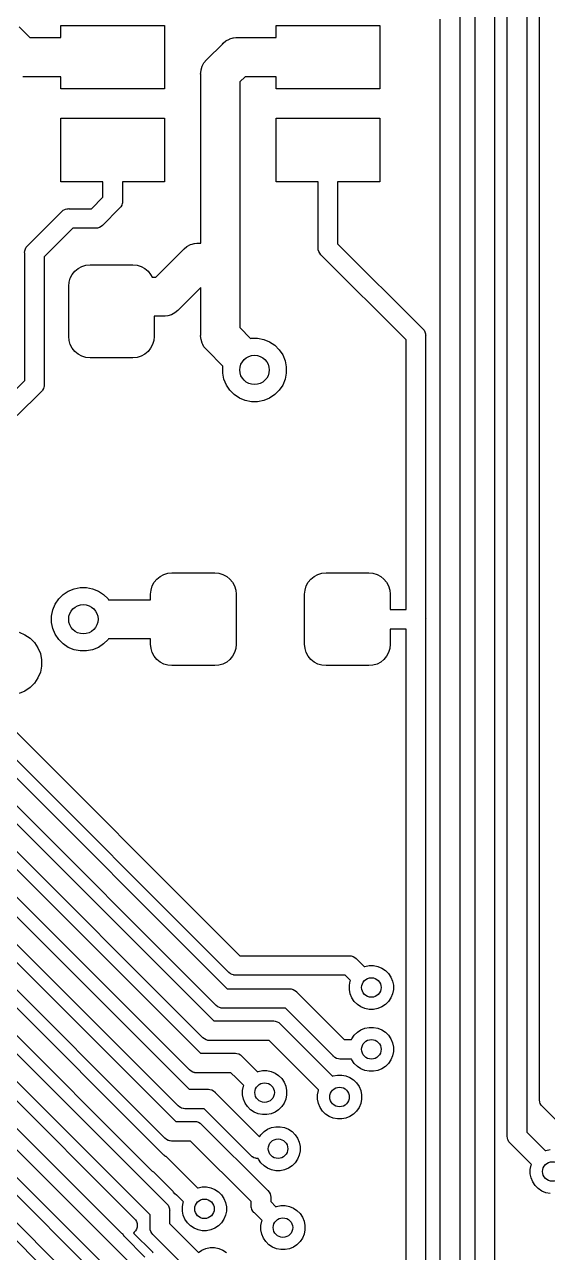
# Model space of a CAD drawing. Extents: x 1 to 84, y 1 to 137.
# Drawn here: x 33.65 to 39, y 37.52 to 50.08 of the extents above; entities that cross this region are included whole.
import ezdxf

# ---------------------------------------------------------------- set-up
doc = ezdxf.new("R2010")
doc.units = 0
doc.layers.add('BLACK', color=7, linetype='CONTINUOUS')

msp = doc.modelspace()

# ---------------------------------------------------------------- linework, layer by layer
at = {"layer": 'BLACK', "linetype": 'CONTINUOUS'}
for p, q in [((38.915, 39.0899), (38.915, 65.7935)), ((38.585, 38.7149), (38.585, 60.1236)), ((38.785, 60.1601), (38.785, 38.7514)), ((38.255, 34.6307), (38.255, 59.1036)), ((38.455, 59.1401), (38.455, 34.5942)), ((37.9, 34.9451), (37.9, 50.1386)), ((38.1, 50.1751), (38.1, 34.9451)), ((33.5935, 50.0593), (33.7028, 49.95)), ((34.02, 49.95), (34.02, 50.075)), ((34.02, 50.075), (35.08, 50.075)), ((35.08, 50.075), (35.08, 49.425)), ((36.22, 49.95), (36.22, 50.075)), ((36.22, 50.075), (37.28, 50.075)), ((37.28, 50.075), (37.28, 49.425)), ((33.7028, 49.95), (34.02, 49.95)), ((35.5155, 49.7284), (35.6716, 49.8845)), ((35.6716, 49.8845), (35.6779, 49.8921)), ((35.6779, 49.8921), (35.7083, 49.9171)), ((35.7083, 49.9171), (35.7431, 49.9357)), ((35.7431, 49.9357), (35.7491, 49.9375)), ((35.7491, 49.9375), (35.7808, 49.9471)), ((35.7808, 49.9471), (35.7846, 49.9475)), ((35.7846, 49.9475), (35.8102, 49.95)), ((35.8102, 49.95), (35.82, 49.951)), ((35.8102, 49.95), (35.8102, 49.95)), ((35.82, 49.951), (35.8298, 49.95)), ((35.8298, 49.95), (36.22, 49.95)), ((35.45, 49.5898), (35.4529, 49.6192)), ((35.4529, 49.6192), (35.4643, 49.6569)), ((35.4643, 49.6569), (35.4829, 49.6916)), ((35.4829, 49.6916), (35.5079, 49.7221)), ((35.5079, 49.7221), (35.5155, 49.7284)), ((34.02, 49.55), (33.6298, 49.55)), ((34.02, 49.425), (34.02, 49.55)), ((35.449, 49.58), (35.45, 49.5898)), ((35.45, 49.5702), (35.449, 49.58)), ((35.45, 49.5898), (35.45, 49.5898)), ((35.45, 47.8462), (35.45, 49.5702)), ((35.9028, 49.55), (35.85, 49.4972)), ((35.85, 49.4972), (35.85, 47.656)), ((36.22, 49.55), (35.9028, 49.55)), ((36.22, 49.425), (36.22, 49.55)), ((35.08, 49.425), (34.02, 49.425)), ((37.28, 49.425), (36.22, 49.425)), ((34.02, 48.475), (34.02, 49.125)), ((34.02, 49.125), (35.08, 49.125)), ((35.08, 49.125), (35.08, 48.475)), ((36.22, 48.475), (36.22, 49.125)), ((36.22, 49.125), (37.28, 49.125)), ((37.28, 49.125), (37.28, 48.475)), ((34.45, 48.475), (34.02, 48.475)), ((34.45, 48.3164), (34.45, 48.475)), ((35.08, 48.475), (34.65, 48.475)), ((34.65, 48.475), (34.65, 48.2799)), ((36.65, 48.475), (36.22, 48.475)), ((36.65, 47.8049), (36.65, 48.475)), ((37.28, 48.475), (36.85, 48.475)), ((36.85, 48.475), (36.85, 47.8414)), ((34.3336, 48.2), (34.45, 48.3164)), ((34.6428, 48.2365), (34.6335, 48.2192)), ((34.6484, 48.2549), (34.6428, 48.2365)), ((34.6486, 48.2554), (34.6484, 48.2549)), ((34.65, 48.2696), (34.6486, 48.2554)), ((34.65, 48.2799), (34.6505, 48.275)), ((34.6505, 48.275), (34.65, 48.2701)), ((34.65, 48.2701), (34.65, 48.2701)), ((34.65, 48.2701), (34.65, 48.2696)), ((33.6828, 47.8242), (34.0258, 48.1672)), ((34.0258, 48.1672), (34.0289, 48.1711)), ((34.0289, 48.1711), (34.0442, 48.1835)), ((34.0442, 48.1835), (34.0615, 48.1928)), ((34.0615, 48.1928), (34.066, 48.1942)), ((34.066, 48.1942), (34.0804, 48.1986)), ((34.0804, 48.1986), (34.0822, 48.1987)), ((34.0822, 48.1987), (34.0951, 48.2)), ((34.0951, 48.2), (34.1, 48.2005)), ((34.0951, 48.2), (34.0951, 48.2)), ((34.1, 48.2005), (34.1049, 48.2)), ((34.1049, 48.2), (34.3336, 48.2)), ((34.6172, 48.2008), (34.4492, 48.0328)), ((34.6211, 48.2039), (34.6172, 48.2008)), ((34.6335, 48.2192), (34.6211, 48.2039)), ((34.1414, 48), (33.85, 47.7086)), ((34.3701, 48), (34.1414, 48)), ((34.375, 47.9995), (34.3701, 48)), ((34.3799, 48), (34.375, 47.9995)), ((34.3946, 48.0014), (34.3799, 48)), ((34.3799, 48), (34.3799, 48)), ((34.4135, 48.0072), (34.3946, 48.0014)), ((34.4308, 48.0165), (34.4135, 48.0072)), ((34.4461, 48.0289), (34.4308, 48.0165)), ((34.4492, 48.0328), (34.4461, 48.0289)), ((33.6495, 47.75), (33.6514, 47.7696)), ((33.65, 47.7451), (33.6495, 47.75)), ((33.65, 46.4414), (33.65, 47.7451)), ((33.6514, 47.7696), (33.6572, 47.7885)), ((33.6572, 47.7885), (33.6665, 47.8058)), ((33.6665, 47.8058), (33.6714, 47.8119)), ((33.6714, 47.8119), (33.6789, 47.8211)), ((33.6789, 47.8211), (33.6828, 47.8242)), ((34.9922, 47.5), (35.2728, 47.7807)), ((35.2728, 47.7807), (35.2791, 47.7883)), ((35.2791, 47.7883), (35.3095, 47.8133)), ((35.3095, 47.8133), (35.3443, 47.8319)), ((35.3443, 47.8319), (35.362, 47.8372)), ((35.362, 47.8372), (35.382, 47.8433)), ((35.382, 47.8433), (35.3858, 47.8437)), ((35.3858, 47.8437), (35.4114, 47.8462)), ((35.4114, 47.8462), (35.4212, 47.8472)), ((35.4114, 47.8462), (35.4114, 47.8462)), ((35.4212, 47.8472), (35.431, 47.8462)), ((35.431, 47.8462), (35.45, 47.8462)), ((36.6495, 47.8), (36.65, 47.8049)), ((36.65, 47.7951), (36.6495, 47.8)), ((36.6514, 47.7804), (36.65, 47.7951)), ((36.65, 47.7951), (36.65, 47.7951)), ((36.6572, 47.7615), (36.6514, 47.7804)), ((36.6665, 47.7442), (36.6572, 47.7615)), ((36.6789, 47.7289), (36.6665, 47.7442)), ((36.85, 47.8414), (37.7172, 46.9742)), ((33.85, 47.7086), (33.85, 46.4049)), ((34.1972, 47.5881), (34.235, 47.6083)), ((34.235, 47.6083), (34.2761, 47.6208)), ((34.2761, 47.6208), (34.3188, 47.625)), ((34.3188, 47.625), (34.7563, 47.625)), ((34.7563, 47.625), (34.7989, 47.6208)), ((34.7989, 47.6208), (34.84, 47.6083)), ((34.84, 47.6083), (34.8778, 47.5881)), ((35.85, 47.656), (35.851, 47.6462)), ((35.851, 47.6462), (35.85, 47.6364)), ((35.85, 47.6364), (35.85, 46.9828)), ((36.6828, 47.7258), (36.6789, 47.7289)), ((37.55, 46.8586), (36.6828, 47.7258)), ((34.1042, 47.4489), (34.1167, 47.49)), ((34.1167, 47.49), (34.1369, 47.5278)), ((34.1369, 47.5278), (34.1641, 47.5609)), ((34.1641, 47.5609), (34.1972, 47.5881)), ((34.8778, 47.5881), (34.9109, 47.5609)), ((34.9109, 47.5609), (34.9381, 47.5278)), ((34.9381, 47.5278), (34.953, 47.5)), ((34.953, 47.5), (34.9922, 47.5)), ((34.1, 47.4062), (34.1042, 47.4489)), ((34.1, 46.8937), (34.1, 47.4062)), ((35.45, 47.3922), (35.2234, 47.1655)), ((35.45, 46.9098), (35.45, 47.3922)), ((29.0854, 47.3227), (35.8505, 40.5576)), ((35.7349, 40.3904), (28.9698, 47.1555)), ((35.1519, 47.1143), (35.1142, 47.1029)), ((35.1867, 47.1329), (35.1519, 47.1143)), ((35.2171, 47.1579), (35.1867, 47.1329)), ((35.2234, 47.1655), (35.2171, 47.1579)), ((35.0652, 47.1), (34.975, 47.1)), ((34.975, 47.1), (34.975, 46.8937)), ((35.075, 47.099), (35.0652, 47.1)), ((35.0848, 47.1), (35.075, 47.099)), ((35.1142, 47.1029), (35.0848, 47.1)), ((35.0848, 47.1), (35.0848, 47.1)), ((35.85, 46.9828), (35.9595, 46.8733)), ((28.9872, 46.9542), (35.7214, 40.22)), ((34.1042, 46.8511), (34.1, 46.8937)), ((34.975, 46.8937), (34.9708, 46.8511)), ((35.449, 46.9), (35.45, 46.9098)), ((35.4529, 46.8608), (35.449, 46.9)), ((35.4643, 46.8231), (35.4529, 46.8608)), ((35.9595, 46.8733), (35.968, 46.875)), ((35.968, 46.875), (36.032, 46.875)), ((36.032, 46.875), (36.0948, 46.8625)), ((36.0948, 46.8625), (36.1539, 46.838)), ((37.55, 44.1), (37.55, 46.8586)), ((37.7172, 46.9742), (37.7211, 46.9711)), ((37.7211, 46.9711), (37.7335, 46.9558)), ((37.7335, 46.9558), (37.7428, 46.9385)), ((37.7428, 46.9385), (37.7486, 46.9196)), ((37.7486, 46.9196), (37.75, 46.9049)), ((37.75, 46.9049), (37.75, 46.9049)), ((37.75, 46.9049), (37.7505, 46.9)), ((37.7505, 46.9), (37.75, 46.8951)), ((37.75, 46.8951), (37.75, 44.0174)), ((35.6058, 40.0527), (28.8716, 46.787)), ((34.1167, 46.81), (34.1042, 46.8511)), ((34.1369, 46.7722), (34.1167, 46.81)), ((34.1641, 46.7391), (34.1369, 46.7722)), ((34.1972, 46.7119), (34.1641, 46.7391)), ((34.9109, 46.7391), (34.8778, 46.7119)), ((34.9381, 46.7722), (34.9109, 46.7391)), ((34.9583, 46.81), (34.9381, 46.7722)), ((34.9708, 46.8511), (34.9583, 46.81)), ((35.4707, 46.8111), (35.4643, 46.8231)), ((35.4829, 46.7883), (35.4707, 46.8111)), ((35.5079, 46.7579), (35.4829, 46.7883)), ((35.5155, 46.7516), (35.5079, 46.7579)), ((35.6767, 46.5905), (35.5155, 46.7516)), ((36.1539, 46.838), (36.2072, 46.8024)), ((36.2072, 46.8024), (36.2524, 46.7572)), ((36.2524, 46.7572), (36.288, 46.7039)), ((28.8505, 46.6242), (35.5847, 39.89)), ((34.235, 46.6917), (34.1972, 46.7119)), ((34.2761, 46.6792), (34.235, 46.6917)), ((34.3188, 46.675), (34.2761, 46.6792)), ((34.7563, 46.675), (34.3188, 46.675)), ((34.7989, 46.6792), (34.7563, 46.675)), ((34.84, 46.6917), (34.7989, 46.6792)), ((34.8778, 46.7119), (34.84, 46.6917)), ((36.288, 46.7039), (36.3125, 46.6448)), ((36.3125, 46.6448), (36.325, 46.582)), ((35.675, 46.582), (35.6767, 46.5905)), ((35.675, 46.518), (35.675, 46.582)), ((35.6875, 46.4552), (35.675, 46.518)), ((36.325, 46.518), (36.3125, 46.4552)), ((36.325, 46.582), (36.325, 46.518)), ((35.4691, 39.7227), (28.7349, 46.457)), ((33.4586, 46.25), (33.65, 46.4414)), ((33.8428, 46.3615), (33.8335, 46.3442)), ((33.8469, 46.375), (33.8428, 46.3615)), ((33.8486, 46.3804), (33.8469, 46.375)), ((33.8489, 46.384), (33.8486, 46.3804)), ((33.85, 46.3951), (33.8489, 46.384)), ((33.85, 46.4049), (33.8505, 46.4)), ((33.8505, 46.4), (33.85, 46.3951)), ((33.85, 46.3951), (33.85, 46.3951)), ((35.712, 46.3961), (35.6875, 46.4552)), ((35.7475, 46.3428), (35.712, 46.3961)), ((36.288, 46.3961), (36.2524, 46.3428)), ((36.3125, 46.4552), (36.288, 46.3961)), ((28.7648, 46.2432), (35.448, 39.56)), ((33.8172, 46.3258), (33.5742, 46.0828)), ((33.8211, 46.3289), (33.8172, 46.3258)), ((33.8242, 46.3328), (33.8211, 46.3289)), ((33.8286, 46.3381), (33.8242, 46.3328)), ((33.8242, 46.3328), (33.8242, 46.3328)), ((33.8335, 46.3442), (33.8286, 46.3381)), ((35.7928, 46.2976), (35.7475, 46.3428)), ((35.846, 46.262), (35.7928, 46.2976)), ((35.9052, 46.2375), (35.846, 46.262)), ((35.968, 46.225), (35.9052, 46.2375)), ((36.0948, 46.2375), (36.032, 46.225)), ((36.1539, 46.262), (36.0948, 46.2375)), ((36.2072, 46.2976), (36.1539, 46.262)), ((36.2524, 46.3428), (36.2072, 46.2976)), ((36.032, 46.225), (35.968, 46.225)), ((35.3324, 39.3927), (28.6492, 46.076)), ((28.6115, 45.9132), (35.333, 39.1917)), ((35.2174, 39.0245), (28.4959, 45.746)), ((28.5133, 45.5447), (35.1333, 38.9247)), ((34.9924, 38.7828), (28.3977, 45.3775)), ((28.3766, 45.2147), (35.0708, 38.5205)), ((34.944, 38.3644), (28.261, 45.0475)), ((28.2387, 44.8847), (35.0994, 38.0241)), ((34.9321, 37.9085), (28.1231, 44.7175)), ((28.0867, 44.5547), (34.7742, 37.8672)), ((35.0725, 44.4583), (35.1136, 44.4708)), ((35.1136, 44.4708), (35.1562, 44.475)), ((35.1562, 44.475), (35.5938, 44.475)), ((35.5938, 44.475), (35.6364, 44.4708)), ((35.6364, 44.4708), (35.6775, 44.4583)), ((36.6475, 44.4583), (36.6886, 44.4708)), ((36.6886, 44.4708), (36.7312, 44.475)), ((36.7312, 44.475), (37.1687, 44.475)), ((37.1687, 44.475), (37.2114, 44.4708)), ((37.2114, 44.4708), (37.2525, 44.4583)), ((34.6328, 37.7258), (27.9711, 44.3875)), ((34.9542, 44.34), (34.9744, 44.3778)), ((34.9744, 44.3778), (35.0016, 44.4109)), ((35.0016, 44.4109), (35.0347, 44.4381)), ((35.0347, 44.4381), (35.0725, 44.4583)), ((35.6775, 44.4583), (35.7153, 44.4381)), ((35.7153, 44.4381), (35.7484, 44.4109)), ((35.7484, 44.4109), (35.7756, 44.3778)), ((35.7756, 44.3778), (35.7958, 44.34)), ((36.5292, 44.34), (36.5494, 44.3778)), ((36.5494, 44.3778), (36.5766, 44.4109)), ((36.5766, 44.4109), (36.6097, 44.4381)), ((36.6097, 44.4381), (36.6475, 44.4583)), ((37.2525, 44.4583), (37.2903, 44.4381)), ((37.2903, 44.4381), (37.3234, 44.4109)), ((37.3234, 44.4109), (37.3506, 44.3778)), ((37.3506, 44.3778), (37.3708, 44.34)), ((27.9167, 44.2247), (34.7242, 37.4172)), ((33.9976, 44.2072), (34.0428, 44.2524)), ((34.0428, 44.2524), (34.0961, 44.288)), ((34.0961, 44.288), (34.1552, 44.3125)), ((34.1552, 44.3125), (34.218, 44.325)), ((34.218, 44.325), (34.282, 44.325)), ((34.282, 44.325), (34.3448, 44.3125)), ((34.3448, 44.3125), (34.404, 44.288)), ((34.404, 44.288), (34.4572, 44.2524)), ((34.4572, 44.2524), (34.5025, 44.2072)), ((34.9375, 44.2563), (34.9417, 44.2989)), ((34.9375, 44.2), (34.9375, 44.2563)), ((34.9417, 44.2989), (34.9542, 44.34)), ((35.7958, 44.34), (35.8083, 44.2989)), ((35.8083, 44.2989), (35.8125, 44.2563)), ((35.8125, 44.2563), (35.8125, 43.7437)), ((36.5125, 44.2563), (36.5167, 44.2989)), ((36.5125, 43.7437), (36.5125, 44.2563)), ((36.5167, 44.2989), (36.5292, 44.34)), ((37.3708, 44.34), (37.3833, 44.2989)), ((37.3833, 44.2989), (37.3875, 44.2563)), ((37.3875, 44.2563), (37.3875, 44.1)), ((33.925, 44.032), (33.9375, 44.0948)), ((33.9375, 44.0948), (33.962, 44.1539)), ((33.962, 44.1539), (33.9976, 44.2072)), ((34.5025, 44.2072), (34.5072, 44.2)), ((34.5072, 44.2), (34.9375, 44.2)), ((37.3875, 44.1), (37.55, 44.1)), ((34.5828, 37.2758), (27.8011, 44.0575)), ((33.925, 43.968), (33.925, 44.032)), ((33.9375, 43.9052), (33.925, 43.968)), ((37.75, 44.0174), (37.7505, 44.0125)), ((37.7505, 44.0125), (37.75, 44.0076)), ((37.75, 44.0076), (37.75, 35.6451)), ((27.78, 43.8947), (35.5172, 36.1575)), ((33.5929, 43.866), (33.6521, 43.8415)), ((33.6521, 43.8415), (33.7053, 43.8059)), ((33.962, 43.8461), (33.9375, 43.9052)), ((33.9976, 43.7928), (33.962, 43.8461)), ((37.55, 43.9), (37.3875, 43.9)), ((37.3875, 43.9), (37.3875, 43.7437)), ((37.55, 35.6451), (37.55, 43.9)), ((35.35, 36.0419), (27.6644, 43.7274)), ((33.7053, 43.8059), (33.7506, 43.7607)), ((33.7506, 43.7607), (33.7861, 43.7074)), ((34.0428, 43.7476), (33.9976, 43.7928)), ((34.0961, 43.712), (34.0428, 43.7476)), ((34.4572, 43.7476), (34.404, 43.712)), ((34.5025, 43.7928), (34.4572, 43.7476)), ((34.5072, 43.8), (34.5025, 43.7928)), ((34.9375, 43.8), (34.5072, 43.8)), ((34.9375, 43.7437), (34.9375, 43.8)), ((34.9417, 43.7011), (34.9375, 43.7437)), ((35.8125, 43.7437), (35.8083, 43.7011)), ((36.5167, 43.7011), (36.5125, 43.7437)), ((37.3875, 43.7437), (37.3833, 43.7011)), ((33.7861, 43.7074), (33.8106, 43.6483)), ((33.8106, 43.6483), (33.8231, 43.5855)), ((34.1552, 43.6875), (34.0961, 43.712)), ((34.218, 43.675), (34.1552, 43.6875)), ((34.282, 43.675), (34.218, 43.675)), ((34.3448, 43.6875), (34.282, 43.675)), ((34.404, 43.712), (34.3448, 43.6875)), ((34.9542, 43.66), (34.9417, 43.7011)), ((34.9744, 43.6222), (34.9542, 43.66)), ((35.0016, 43.5891), (34.9744, 43.6222)), ((35.0347, 43.5619), (35.0016, 43.5891)), ((35.7484, 43.5891), (35.7153, 43.5619)), ((35.7756, 43.6222), (35.7484, 43.5891)), ((35.7958, 43.66), (35.7756, 43.6222)), ((35.8083, 43.7011), (35.7958, 43.66)), ((36.5292, 43.66), (36.5167, 43.7011)), ((36.5494, 43.6222), (36.5292, 43.66)), ((36.5766, 43.5891), (36.5494, 43.6222)), ((36.6097, 43.5619), (36.5766, 43.5891)), ((37.3234, 43.5891), (37.2903, 43.5619)), ((37.3506, 43.6222), (37.3234, 43.5891)), ((37.3708, 43.66), (37.3506, 43.6222)), ((37.3833, 43.7011), (37.3708, 43.66)), ((27.6433, 43.5647), (35.1439, 36.0642)), ((33.8231, 43.5215), (33.8106, 43.4587)), ((33.8231, 43.5855), (33.8231, 43.5215)), ((35.0725, 43.5417), (35.0347, 43.5619)), ((35.1136, 43.5292), (35.0725, 43.5417)), ((35.1562, 43.525), (35.1136, 43.5292)), ((35.5938, 43.525), (35.1562, 43.525)), ((35.6364, 43.5292), (35.5938, 43.525)), ((35.6775, 43.5417), (35.6364, 43.5292)), ((35.7153, 43.5619), (35.6775, 43.5417)), ((36.6475, 43.5417), (36.6097, 43.5619)), ((36.6886, 43.5292), (36.6475, 43.5417)), ((36.7312, 43.525), (36.6886, 43.5292)), ((37.1687, 43.525), (36.7312, 43.525)), ((37.2114, 43.5292), (37.1687, 43.525)), ((37.2525, 43.5417), (37.2114, 43.5292)), ((37.2903, 43.5619), (37.2525, 43.5417)), ((33.7506, 43.3463), (33.7053, 43.301)), ((33.7861, 43.3995), (33.7506, 43.3463)), ((33.8106, 43.4587), (33.7861, 43.3995)), ((33.6521, 43.2655), (33.5929, 43.241)), ((33.7053, 43.301), (33.6521, 43.2655)), ((35.8505, 40.5576), (36.9651, 40.5576)), ((36.9651, 40.5576), (36.97, 40.5581)), ((36.97, 40.5581), (36.9749, 40.5576)), ((36.9749, 40.5576), (36.9749, 40.5576)), ((36.9749, 40.5576), (36.9896, 40.5561)), ((36.9896, 40.5561), (37.0084, 40.5504)), ((37.0084, 40.5504), (37.0258, 40.5411)), ((37.0258, 40.5411), (37.041, 40.5286)), ((37.041, 40.5286), (37.0442, 40.5248)), ((37.0442, 40.5248), (37.1228, 40.4462)), ((37.1228, 40.4462), (37.1294, 40.449)), ((37.1294, 40.449), (37.1728, 40.4576)), ((37.1728, 40.4576), (37.2172, 40.4576)), ((37.2172, 40.4576), (37.2606, 40.449)), ((37.2606, 40.449), (37.3016, 40.432)), ((35.7381, 40.3865), (35.7349, 40.3904)), ((35.7533, 40.374), (35.7381, 40.3865)), ((35.7707, 40.3648), (35.7533, 40.374)), ((35.7837, 40.3608), (35.7707, 40.3648)), ((35.7895, 40.359), (35.7837, 40.3608)), ((35.7915, 40.3588), (35.7895, 40.359)), ((35.8042, 40.3576), (35.7915, 40.3588)), ((35.8091, 40.3571), (35.8042, 40.3576)), ((35.8042, 40.3576), (35.8042, 40.3576)), ((35.814, 40.3576), (35.8091, 40.3571)), ((36.9286, 40.3576), (35.814, 40.3576)), ((36.9814, 40.3048), (36.9286, 40.3576)), ((37.3016, 40.432), (37.3384, 40.4074)), ((37.3384, 40.4074), (37.3698, 40.376)), ((37.3698, 40.376), (37.3944, 40.3392)), ((37.3944, 40.3392), (37.4113, 40.2982)), ((35.7214, 40.22), (36.3519, 40.22)), ((36.3519, 40.22), (36.3568, 40.2205)), ((36.3568, 40.2205), (36.3617, 40.22)), ((36.3617, 40.22), (36.3617, 40.22)), ((36.3617, 40.22), (36.3764, 40.2185)), ((36.3764, 40.2185), (36.3953, 40.2128)), ((36.3953, 40.2128), (36.4126, 40.2035)), ((36.4126, 40.2035), (36.4279, 40.191)), ((36.97, 40.2548), (36.9786, 40.2982)), ((36.97, 40.2104), (36.97, 40.2548)), ((36.9786, 40.167), (36.97, 40.2104)), ((36.9786, 40.2982), (36.9814, 40.3048)), ((37.4113, 40.2982), (37.42, 40.2548)), ((37.42, 40.2104), (37.4113, 40.167)), ((37.42, 40.2548), (37.42, 40.2104)), ((36.4279, 40.191), (36.431, 40.1872)), ((36.431, 40.1872), (36.9182, 39.7)), ((36.9956, 40.126), (36.9786, 40.167)), ((37.0202, 40.0892), (36.9956, 40.126)), ((37.0516, 40.0578), (37.0202, 40.0892)), ((37.3698, 40.0892), (37.3384, 40.0578)), ((37.3944, 40.126), (37.3698, 40.0892)), ((37.4113, 40.167), (37.3944, 40.126)), ((35.609, 40.0489), (35.6058, 40.0527)), ((35.6242, 40.0364), (35.609, 40.0489)), ((35.6416, 40.0272), (35.6242, 40.0364)), ((35.6516, 40.0241), (35.6416, 40.0272)), ((35.6604, 40.0214), (35.6516, 40.0241)), ((35.664, 40.0211), (35.6604, 40.0214)), ((35.6751, 40.02), (35.664, 40.0211)), ((35.68, 40.0195), (35.6751, 40.02)), ((35.6751, 40.02), (35.6751, 40.02)), ((35.6849, 40.02), (35.68, 40.0195)), ((36.3154, 40.02), (35.6849, 40.02)), ((36.8026, 39.5328), (36.3154, 40.02)), ((37.0884, 40.0332), (37.0516, 40.0578)), ((37.1294, 40.0162), (37.0884, 40.0332)), ((37.1728, 40.0076), (37.1294, 40.0162)), ((37.2172, 40.0076), (37.1728, 40.0076)), ((37.2606, 40.0162), (37.2172, 40.0076)), ((37.3016, 40.0332), (37.2606, 40.0162)), ((37.3384, 40.0578), (37.3016, 40.0332)), ((35.5847, 39.89), (36.1869, 39.89)), ((36.1869, 39.89), (36.1917, 39.8905)), ((36.1917, 39.8905), (36.1966, 39.89)), ((36.1966, 39.89), (36.1967, 39.89)), ((36.1967, 39.89), (36.2114, 39.8885)), ((36.2114, 39.8885), (36.2302, 39.8828)), ((36.2302, 39.8828), (36.2476, 39.8735)), ((36.2476, 39.8735), (36.2628, 39.861)), ((36.2628, 39.861), (36.2659, 39.8572)), ((36.2659, 39.8572), (36.7972, 39.326)), ((37.1294, 39.8164), (37.1728, 39.825)), ((37.1728, 39.825), (37.2172, 39.825)), ((37.2172, 39.825), (37.2606, 39.8164)), ((35.4723, 39.7189), (35.4691, 39.7227)), ((35.4875, 39.7064), (35.4723, 39.7189)), ((35.5049, 39.6971), (35.4875, 39.7064)), ((35.5149, 39.6941), (35.5049, 39.6971)), ((35.5237, 39.6914), (35.5149, 39.6941)), ((36.9182, 39.7), (36.9929, 39.7)), ((36.9929, 39.7), (36.9956, 39.7066)), ((36.9956, 39.7066), (37.0202, 39.7434)), ((37.0202, 39.7434), (37.0516, 39.7748)), ((37.0516, 39.7748), (37.0884, 39.7994)), ((37.0884, 39.7994), (37.1294, 39.8164)), ((37.2606, 39.8164), (37.3016, 39.7994)), ((37.3016, 39.7994), (37.3384, 39.7748)), ((37.3384, 39.7748), (37.3698, 39.7434)), ((37.3698, 39.7434), (37.3944, 39.7066)), ((37.3944, 39.7066), (37.4113, 39.6656)), ((35.5273, 39.6911), (35.5237, 39.6914)), ((35.5384, 39.69), (35.5273, 39.6911)), ((35.5433, 39.6895), (35.5384, 39.69)), ((35.5384, 39.69), (35.5384, 39.69)), ((35.5482, 39.69), (35.5433, 39.6895)), ((36.1503, 39.69), (35.5482, 39.69)), ((36.6558, 39.1845), (36.1503, 39.69)), ((37.4113, 39.6656), (37.42, 39.6222)), ((37.42, 39.5778), (37.4113, 39.5344)), ((37.42, 39.6222), (37.42, 39.5778)), ((35.448, 39.56), (35.7953, 39.56)), ((35.7953, 39.56), (35.8002, 39.5604)), ((35.8002, 39.5604), (35.8051, 39.56)), ((35.8051, 39.56), (35.8051, 39.56)), ((35.8051, 39.56), (35.8198, 39.5585)), ((35.8198, 39.5585), (35.8387, 39.5528)), ((35.8387, 39.5528), (35.856, 39.5435)), ((35.856, 39.5435), (35.8713, 39.531)), ((35.8713, 39.531), (35.8744, 39.5272)), ((35.8744, 39.5272), (35.9524, 39.4492)), ((35.9524, 39.4492), (35.9524, 39.4492)), ((35.9524, 39.4492), (36.031, 39.3706)), ((36.8057, 39.5289), (36.8026, 39.5328)), ((36.8095, 39.5258), (36.8057, 39.5289)), ((36.8105, 39.525), (36.8095, 39.5258)), ((36.8095, 39.5258), (36.8095, 39.5258)), ((36.821, 39.5165), (36.8105, 39.525)), ((36.8383, 39.5072), (36.821, 39.5165)), ((36.8572, 39.5014), (36.8383, 39.5072)), ((36.8719, 39.5), (36.8572, 39.5014)), ((36.8768, 39.4995), (36.8719, 39.5)), ((36.8719, 39.5), (36.8719, 39.5)), ((36.8817, 39.5), (36.8768, 39.4995)), ((36.9929, 39.5), (36.8817, 39.5)), ((36.9956, 39.4934), (36.9929, 39.5)), ((37.0202, 39.4566), (36.9956, 39.4934)), ((37.0516, 39.4252), (37.0202, 39.4566)), ((37.3698, 39.4566), (37.3384, 39.4252)), ((37.3944, 39.4934), (37.3698, 39.4566)), ((37.4113, 39.5344), (37.3944, 39.4934)), ((35.3356, 39.3889), (35.3324, 39.3927)), ((35.3508, 39.3764), (35.3356, 39.3889)), ((35.3682, 39.3671), (35.3508, 39.3764)), ((35.3783, 39.3641), (35.3682, 39.3671)), ((35.387, 39.3614), (35.3783, 39.3641)), ((35.3888, 39.3612), (35.387, 39.3614)), ((35.4017, 39.36), (35.3888, 39.3612)), ((35.4066, 39.3595), (35.4017, 39.36)), ((35.4017, 39.36), (35.4017, 39.36)), ((35.4115, 39.36), (35.4066, 39.3595)), ((35.7588, 39.36), (35.4115, 39.36)), ((35.811, 39.3078), (35.7588, 39.36)), ((36.031, 39.3706), (36.0376, 39.3733)), ((36.0376, 39.3733), (36.0811, 39.382)), ((36.0811, 39.382), (36.1254, 39.382)), ((36.1254, 39.382), (36.1688, 39.3733)), ((36.1688, 39.3733), (36.2098, 39.3564)), ((36.2098, 39.3564), (36.2466, 39.3317)), ((36.2466, 39.3317), (36.278, 39.3004)), ((36.7972, 39.326), (36.8038, 39.3287)), ((36.8038, 39.3287), (36.8472, 39.3373)), ((36.8472, 39.3373), (36.8916, 39.3373)), ((36.8916, 39.3373), (36.935, 39.3287)), ((36.935, 39.3287), (36.976, 39.3117)), ((37.0884, 39.4006), (37.0516, 39.4252)), ((37.1294, 39.3836), (37.0884, 39.4006)), ((37.1728, 39.375), (37.1294, 39.3836)), ((37.2172, 39.375), (37.1728, 39.375)), ((37.2606, 39.3836), (37.2172, 39.375)), ((37.3016, 39.4006), (37.2606, 39.3836)), ((37.3384, 39.4252), (37.3016, 39.4006)), ((35.333, 39.1917), (35.5201, 39.1917)), ((35.5201, 39.1917), (35.525, 39.1922)), ((35.525, 39.1922), (35.5299, 39.1917)), ((35.5299, 39.1917), (35.5299, 39.1917)), ((35.5299, 39.1917), (35.5446, 39.1903)), ((35.8896, 39.2292), (35.811, 39.3078)), ((35.811, 39.3078), (35.811, 39.3078)), ((35.8782, 39.1791), (35.8869, 39.2226)), ((35.8869, 39.2226), (35.8896, 39.2292)), ((36.278, 39.3004), (36.3026, 39.2636)), ((36.3026, 39.2636), (36.3196, 39.2226)), ((36.3196, 39.2226), (36.3282, 39.1791)), ((36.976, 39.3117), (37.0128, 39.2871)), ((37.0128, 39.2871), (37.0442, 39.2558)), ((37.0442, 39.2558), (37.0688, 39.2189)), ((37.0688, 39.2189), (37.0858, 39.178)), ((35.5446, 39.1903), (35.5635, 39.1845)), ((35.5635, 39.1845), (35.5808, 39.1753)), ((35.5808, 39.1753), (35.5961, 39.1628)), ((35.5961, 39.1628), (35.5992, 39.1589)), ((35.5992, 39.1589), (36.0518, 38.7063)), ((35.8782, 39.1348), (35.8782, 39.1791)), ((35.8869, 39.0913), (35.8782, 39.1348)), ((35.9038, 39.0504), (35.8869, 39.0913)), ((36.3196, 39.0913), (36.3026, 39.0504)), ((36.3282, 39.1348), (36.3196, 39.0913)), ((36.3282, 39.1791), (36.3282, 39.1348)), ((36.6444, 39.1345), (36.653, 39.178)), ((36.6444, 39.0902), (36.6444, 39.1345)), ((36.653, 39.0467), (36.6444, 39.0902)), ((36.653, 39.178), (36.6558, 39.1845)), ((37.0858, 39.178), (37.0944, 39.1345)), ((37.0944, 39.0902), (37.0858, 39.0467)), ((37.0944, 39.1345), (37.0944, 39.0902)), ((38.9145, 39.085), (38.915, 39.0899)), ((38.915, 39.0801), (38.9145, 39.085)), ((38.9156, 39.0745), (38.915, 39.0801)), ((38.915, 39.0801), (38.915, 39.0801)), ((38.9165, 39.0654), (38.9156, 39.0745)), ((35.2205, 39.0207), (35.2174, 39.0245)), ((35.2358, 39.0082), (35.2205, 39.0207)), ((35.2439, 39.0038), (35.2358, 39.0082)), ((35.2531, 38.9989), (35.2439, 39.0038)), ((35.272, 38.9932), (35.2531, 38.9989)), ((35.2738, 38.993), (35.272, 38.9932)), ((35.2867, 38.9917), (35.2738, 38.993)), ((35.2916, 38.9912), (35.2867, 38.9917)), ((35.2867, 38.9917), (35.2867, 38.9917)), ((35.2965, 38.9917), (35.2916, 38.9912)), ((35.4836, 38.9917), (35.2965, 38.9917)), ((35.959, 38.5163), (35.4836, 38.9917)), ((35.9284, 39.0135), (35.9038, 39.0504)), ((35.9598, 38.9822), (35.9284, 39.0135)), ((35.9966, 38.9576), (35.9598, 38.9822)), ((36.0376, 38.9406), (35.9966, 38.9576)), ((36.0811, 38.932), (36.0376, 38.9406)), ((36.1688, 38.9406), (36.1254, 38.932)), ((36.2098, 38.9576), (36.1688, 38.9406)), ((36.2466, 38.9822), (36.2098, 38.9576)), ((36.278, 39.0135), (36.2466, 38.9822)), ((36.3026, 39.0504), (36.278, 39.0135)), ((36.67, 39.0057), (36.653, 39.0467)), ((36.6946, 38.9689), (36.67, 39.0057)), ((36.726, 38.9376), (36.6946, 38.9689)), ((37.0442, 38.9689), (37.0128, 38.9376)), ((37.0688, 39.0057), (37.0442, 38.9689)), ((37.0858, 39.0467), (37.0688, 39.0057)), ((38.9182, 39.0596), (38.9165, 39.0654)), ((38.9222, 39.0465), (38.9182, 39.0596)), ((38.9315, 39.0291), (38.9222, 39.0465)), ((38.944, 39.0139), (38.9315, 39.0291)), ((38.9478, 39.0108), (38.944, 39.0139)), ((39.4, 38.5586), (38.9478, 39.0108)), ((35.1333, 38.9247), (35.1378, 38.9211)), ((35.1378, 38.9211), (35.1414, 38.9166)), ((35.1414, 38.9166), (35.1963, 38.8617)), ((35.1963, 38.8617), (35.3834, 38.8617)), ((35.3834, 38.8617), (35.3883, 38.8622)), ((35.3883, 38.8622), (35.3932, 38.8617)), ((35.3932, 38.8617), (35.3932, 38.8617)), ((35.3932, 38.8617), (35.4079, 38.8602)), ((35.4079, 38.8602), (35.4268, 38.8545)), ((35.4268, 38.8545), (35.4441, 38.8452)), ((35.4441, 38.8452), (35.4594, 38.8327)), ((35.4594, 38.8327), (35.4625, 38.8289)), ((35.4625, 38.8289), (36.133, 38.1584)), ((36.1254, 38.932), (36.0811, 38.932)), ((36.7628, 38.9129), (36.726, 38.9376)), ((36.8038, 38.896), (36.7628, 38.9129)), ((36.8472, 38.8873), (36.8038, 38.896)), ((36.8916, 38.8873), (36.8472, 38.8873)), ((36.935, 38.896), (36.8916, 38.8873)), ((36.976, 38.9129), (36.935, 38.896)), ((37.0128, 38.9376), (36.976, 38.9129)), ((34.9955, 38.7789), (34.9924, 38.7828)), ((34.9993, 38.7758), (34.9955, 38.7789)), ((34.9994, 38.7758), (34.9993, 38.7758)), ((34.9993, 38.7758), (34.9993, 38.7758)), ((35.0807, 38.6945), (34.9994, 38.7758)), ((35.0838, 38.6906), (35.0807, 38.6945)), ((35.0991, 38.6781), (35.0838, 38.6906)), ((36.0518, 38.7063), (36.0657, 38.727)), ((36.0657, 38.727), (36.097, 38.7583)), ((36.097, 38.7583), (36.1339, 38.783)), ((36.1339, 38.783), (36.1748, 38.7999)), ((36.1748, 38.7999), (36.2183, 38.8086)), ((36.2183, 38.8086), (36.2626, 38.8086)), ((36.2626, 38.8086), (36.3061, 38.7999)), ((36.3061, 38.7999), (36.347, 38.783)), ((36.347, 38.783), (36.3839, 38.7583)), ((36.3839, 38.7583), (36.4152, 38.727)), ((36.4152, 38.727), (36.4399, 38.6901)), ((36.4399, 38.6901), (36.4568, 38.6492)), ((38.5845, 38.71), (38.585, 38.7149)), ((38.5865, 38.6904), (38.5845, 38.71)), ((38.5902, 38.6781), (38.5865, 38.6904)), ((38.785, 38.7514), (38.8942, 38.6422)), ((35.1164, 38.6689), (35.0991, 38.6781)), ((35.1255, 38.6661), (35.1164, 38.6689)), ((35.1353, 38.6631), (35.1255, 38.6661)), ((35.1389, 38.6628), (35.1353, 38.6631)), ((35.15, 38.6617), (35.1389, 38.6628)), ((35.1549, 38.6612), (35.15, 38.6617)), ((35.15, 38.6617), (35.15, 38.6617)), ((35.1598, 38.6617), (35.1549, 38.6612)), ((35.3469, 38.6617), (35.1598, 38.6617)), ((35.9658, 38.0428), (35.3469, 38.6617)), ((36.4568, 38.6492), (36.4655, 38.6057)), ((36.4655, 38.6057), (36.4655, 38.5614)), ((38.5922, 38.6715), (38.5902, 38.6781)), ((38.6015, 38.6541), (38.5922, 38.6715)), ((38.614, 38.6389), (38.6015, 38.6541)), ((38.6178, 38.6358), (38.614, 38.6389)), ((38.7527, 38.5008), (38.6178, 38.6358)), ((38.8942, 38.6422), (38.8942, 38.6422)), ((38.8942, 38.6422), (38.9728, 38.5636)), ((38.9728, 38.5636), (38.9794, 38.5664)), ((38.9794, 38.5664), (39.0228, 38.575)), ((35.0708, 38.5205), (35.0725, 38.5196)), ((35.0725, 38.5196), (35.0807, 38.5152)), ((35.0807, 38.5152), (35.0807, 38.5152)), ((35.0807, 38.5152), (35.0807, 38.5152)), ((35.0807, 38.5152), (35.0887, 38.5086)), ((35.0887, 38.5086), (35.0921, 38.5059)), ((35.0921, 38.5059), (35.0921, 38.5059)), ((35.0921, 38.5059), (35.0959, 38.5027)), ((35.0959, 38.5027), (35.099, 38.4989)), ((35.099, 38.4989), (35.3305, 38.2674)), ((35.9621, 38.5125), (35.959, 38.5163)), ((35.9773, 38.5), (35.9621, 38.5125)), ((35.9794, 38.4989), (35.9773, 38.5)), ((35.9947, 38.4907), (35.9794, 38.4989)), ((36.0135, 38.485), (35.9947, 38.4907)), ((36.0154, 38.4848), (36.0135, 38.485)), ((36.0282, 38.4836), (36.0154, 38.4848)), ((36.0331, 38.4831), (36.0282, 38.4836)), ((36.0282, 38.4836), (36.0282, 38.4836)), ((36.038, 38.4836), (36.0331, 38.4831)), ((36.0383, 38.4836), (36.038, 38.4836)), ((36.0411, 38.477), (36.0383, 38.4836)), ((36.0657, 38.4401), (36.0411, 38.477)), ((36.097, 38.4088), (36.0657, 38.4401)), ((36.4152, 38.4401), (36.3839, 38.4088)), ((36.4399, 38.477), (36.4152, 38.4401)), ((36.4568, 38.5179), (36.4399, 38.477)), ((36.4655, 38.5614), (36.4568, 38.5179)), ((38.7528, 38.5008), (38.7527, 38.5008)), ((38.8314, 38.4222), (38.7528, 38.5008)), ((34.9471, 38.3606), (34.944, 38.3644)), ((34.9509, 38.3575), (34.9471, 38.3606)), ((34.951, 38.3575), (34.9509, 38.3575)), ((34.9579, 38.3518), (34.951, 38.3575)), ((34.9624, 38.3481), (34.9579, 38.3518)), ((34.9722, 38.3429), (34.9624, 38.3481)), ((34.9624, 38.3481), (34.9624, 38.3481)), ((34.9624, 38.3481), (34.9624, 38.3481)), ((35.1678, 38.1472), (34.9722, 38.3429)), ((36.1339, 38.3842), (36.097, 38.4088)), ((36.1748, 38.3672), (36.1339, 38.3842)), ((36.2183, 38.3586), (36.1748, 38.3672)), ((36.2626, 38.3586), (36.2183, 38.3586)), ((36.3061, 38.3672), (36.2626, 38.3586)), ((36.347, 38.3842), (36.3061, 38.3672)), ((36.3839, 38.4088), (36.347, 38.3842)), ((38.82, 38.3722), (38.8286, 38.4156)), ((38.82, 38.3278), (38.82, 38.3722)), ((38.8286, 38.2844), (38.82, 38.3278)), ((38.8286, 38.4156), (38.8314, 38.4222)), ((35.3305, 38.2674), (35.3344, 38.2643)), ((35.3344, 38.2643), (35.3375, 38.2605)), ((35.3375, 38.2605), (35.3375, 38.2605)), ((35.3375, 38.2605), (35.3375, 38.2605)), ((35.3375, 38.2605), (35.4161, 38.1818)), ((35.4227, 38.1846), (35.4661, 38.1932)), ((35.4661, 38.1932), (35.5105, 38.1932)), ((35.5105, 38.1932), (35.5539, 38.1846)), ((38.8456, 38.2434), (38.8286, 38.2844)), ((38.8702, 38.2066), (38.8456, 38.2434)), ((38.9016, 38.1752), (38.8702, 38.2066)), ((35.1731, 38.1374), (35.1678, 38.1472)), ((35.1856, 38.1222), (35.1731, 38.1374)), ((35.2008, 38.1097), (35.1856, 38.1222)), ((35.2107, 38.1044), (35.2008, 38.1097)), ((35.2747, 38.0404), (35.2107, 38.1044)), ((35.4161, 38.1818), (35.4227, 38.1846)), ((35.5539, 38.1846), (35.5949, 38.1676)), ((35.5949, 38.1676), (35.6317, 38.143)), ((35.6317, 38.143), (35.6631, 38.1116)), ((35.6631, 38.1116), (35.6877, 38.0748)), ((35.6877, 38.0748), (35.7047, 38.0338)), ((36.133, 38.1584), (36.1368, 38.1553)), ((36.1368, 38.1553), (36.1493, 38.1401)), ((36.1493, 38.1401), (36.1493, 38.14)), ((36.1493, 38.14), (36.1586, 38.1227)), ((36.1586, 38.1227), (36.164, 38.1049)), ((36.164, 38.1049), (36.1643, 38.1038)), ((36.1643, 38.1038), (36.1658, 38.0891)), ((36.1658, 38.0891), (36.1658, 38.0891)), ((36.1658, 38.0891), (36.1663, 38.0842)), ((36.1663, 38.0842), (36.1658, 38.0793)), ((36.1658, 38.0793), (36.1658, 38.0426)), ((38.9384, 38.1506), (38.9016, 38.1752)), ((38.9794, 38.1336), (38.9384, 38.1506)), ((39.0228, 38.125), (38.9794, 38.1336)), ((35.0994, 38.0241), (35.1032, 38.0209)), ((35.1032, 38.0209), (35.1157, 38.0057)), ((35.1157, 38.0057), (35.125, 37.9883)), ((35.125, 37.9883), (35.1307, 37.9695)), ((35.1307, 37.9695), (35.1321, 37.9548)), ((35.1321, 37.9548), (35.1321, 37.9548)), ((35.1321, 37.9548), (35.1326, 37.9499)), ((35.1326, 37.9499), (35.1321, 37.945)), ((35.1321, 37.945), (35.1321, 37.8166)), ((35.2633, 37.9904), (35.2719, 38.0338)), ((35.2633, 37.9461), (35.2633, 37.9904)), ((35.2719, 37.9026), (35.2633, 37.9461)), ((35.2719, 38.0338), (35.2747, 38.0404)), ((35.7047, 38.0338), (35.7133, 37.9904)), ((35.7133, 37.9461), (35.7047, 37.9026)), ((35.7133, 37.9904), (35.7133, 37.9461)), ((35.9653, 38.0012), (35.9658, 38.0061)), ((35.9658, 37.9963), (35.9653, 38.0012)), ((35.9658, 38.0061), (35.9658, 38.0428)), ((35.9668, 37.9857), (35.9658, 37.9963)), ((35.9658, 37.9963), (35.9658, 37.9963)), ((35.9672, 37.9816), (35.9668, 37.9857)), ((35.9676, 37.9805), (35.9672, 37.9816)), ((35.973, 37.9627), (35.9676, 37.9805)), ((35.9822, 37.9454), (35.973, 37.9627)), ((35.9947, 37.9301), (35.9822, 37.9454)), ((36.1658, 38.0426), (36.2186, 37.9898)), ((36.2186, 37.9898), (36.2252, 37.9925)), ((36.2252, 37.9925), (36.2686, 38.0012)), ((36.2686, 38.0012), (36.313, 38.0012)), ((36.313, 38.0012), (36.3564, 37.9925)), ((36.3564, 37.9925), (36.3974, 37.9756)), ((36.3974, 37.9756), (36.4342, 37.951)), ((36.4342, 37.951), (36.4656, 37.9196)), ((34.7742, 37.8672), (34.7835, 37.8558)), ((34.7835, 37.8558), (34.7928, 37.8385)), ((34.7928, 37.8385), (34.7986, 37.8196)), ((34.7986, 37.8196), (34.8005, 37.8)), ((34.9321, 37.7801), (34.9321, 37.9085)), ((35.1321, 37.8166), (35.4262, 37.5225)), ((35.2889, 37.8616), (35.2719, 37.9026)), ((35.3135, 37.8248), (35.2889, 37.8616)), ((35.3449, 37.7934), (35.3135, 37.8248)), ((35.6631, 37.8248), (35.6317, 37.7934)), ((35.6877, 37.8616), (35.6631, 37.8248)), ((35.7047, 37.9026), (35.6877, 37.8616)), ((35.9986, 37.927), (35.9947, 37.9301)), ((36.0772, 37.8484), (35.9986, 37.927)), ((36.0658, 37.7983), (36.0744, 37.8418)), ((36.0744, 37.8418), (36.0772, 37.8484)), ((36.4656, 37.9196), (36.4902, 37.8828)), ((36.4902, 37.8828), (36.5071, 37.8418)), ((36.5071, 37.8418), (36.5158, 37.7983)), ((34.6442, 37.7165), (34.6328, 37.7258)), ((34.6556, 37.7104), (34.6442, 37.7165)), ((34.6557, 37.7096), (34.6556, 37.7104)), ((34.6582, 37.7011), (34.6557, 37.7096)), ((34.6621, 37.6939), (34.6582, 37.7011)), ((34.6624, 37.6933), (34.6621, 37.6939)), ((34.6666, 37.6882), (34.6624, 37.6933)), ((34.668, 37.6865), (34.6666, 37.6882)), ((34.6697, 37.685), (34.668, 37.6865)), ((34.88, 37.4748), (34.6697, 37.685)), ((34.7711, 37.7289), (34.7612, 37.7209)), ((34.7612, 37.7209), (34.9553, 37.5268)), ((34.7835, 37.7442), (34.7711, 37.7289)), ((34.7928, 37.7615), (34.7835, 37.7442)), ((34.7986, 37.7804), (34.7928, 37.7615)), ((34.8005, 37.8), (34.7986, 37.7804)), ((34.9316, 37.7752), (34.9321, 37.7801)), ((34.9321, 37.7703), (34.9316, 37.7752)), ((34.9334, 37.7576), (34.9321, 37.7703)), ((34.9321, 37.7703), (34.9321, 37.7703)), ((34.9336, 37.7556), (34.9334, 37.7576)), ((34.9347, 37.7518), (34.9336, 37.7556)), ((34.9393, 37.7368), (34.9347, 37.7518)), ((34.9486, 37.7194), (34.9393, 37.7368)), ((34.9611, 37.7042), (34.9486, 37.7194)), ((34.9649, 37.701), (34.9611, 37.7042)), ((35.3443, 37.3216), (34.9649, 37.701)), ((35.3817, 37.7688), (35.3449, 37.7934)), ((35.4227, 37.7519), (35.3817, 37.7688)), ((35.4661, 37.7432), (35.4227, 37.7519)), ((35.5105, 37.7432), (35.4661, 37.7432)), ((35.5539, 37.7519), (35.5105, 37.7432)), ((35.5949, 37.7688), (35.5539, 37.7519)), ((35.6317, 37.7934), (35.5949, 37.7688)), ((36.0658, 37.754), (36.0658, 37.7983)), ((36.0744, 37.7106), (36.0658, 37.754)), ((36.0914, 37.6696), (36.0744, 37.7106)), ((36.5071, 37.7106), (36.4902, 37.6696)), ((36.5158, 37.754), (36.5071, 37.7106)), ((36.5158, 37.7983), (36.5158, 37.754)), ((35.4621, 37.5465), (35.503, 37.5634)), ((35.503, 37.5634), (35.5465, 37.5721)), ((35.5465, 37.5721), (35.5908, 37.5721)), ((35.5908, 37.5721), (35.6343, 37.5634)), ((35.6343, 37.5634), (35.6752, 37.5465)), ((36.116, 37.6328), (36.0914, 37.6696)), ((36.1474, 37.6014), (36.116, 37.6328)), ((36.1842, 37.5768), (36.1474, 37.6014)), ((36.2252, 37.5598), (36.1842, 37.5768)), ((36.2686, 37.5512), (36.2252, 37.5598)), ((36.3564, 37.5598), (36.313, 37.5512)), ((36.3974, 37.5768), (36.3564, 37.5598)), ((36.4342, 37.6014), (36.3974, 37.5768)), ((36.4656, 37.6328), (36.4342, 37.6014)), ((36.4902, 37.6696), (36.4656, 37.6328)), ((34.9553, 37.5268), (34.957, 37.5254)), ((34.957, 37.5254), (34.9626, 37.5185)), ((35.4262, 37.5225), (35.4621, 37.5465)), ((35.6752, 37.5465), (35.7121, 37.5218)), ((36.313, 37.5512), (36.2686, 37.5512))]:
    msp.add_line(p, q, dxfattribs=at)
at = {"layer": 'BLACK'}
for centre, radius in [((36, 46.55), 0.15), ((34.25, 44), 0.15), ((37.195, 40.2326), 0.1), ((37.195, 39.6), 0.1), ((36.1032, 39.157), 0.1), ((36.8694, 39.1123), 0.1), ((36.2405, 38.5836), 0.1), ((39.045, 38.35), 0.1), ((35.4883, 37.9682), 0.1), ((36.2908, 37.7762), 0.1)]:
    msp.add_circle(centre, radius, dxfattribs=at)

doc.saveas('drawing.dxf')
